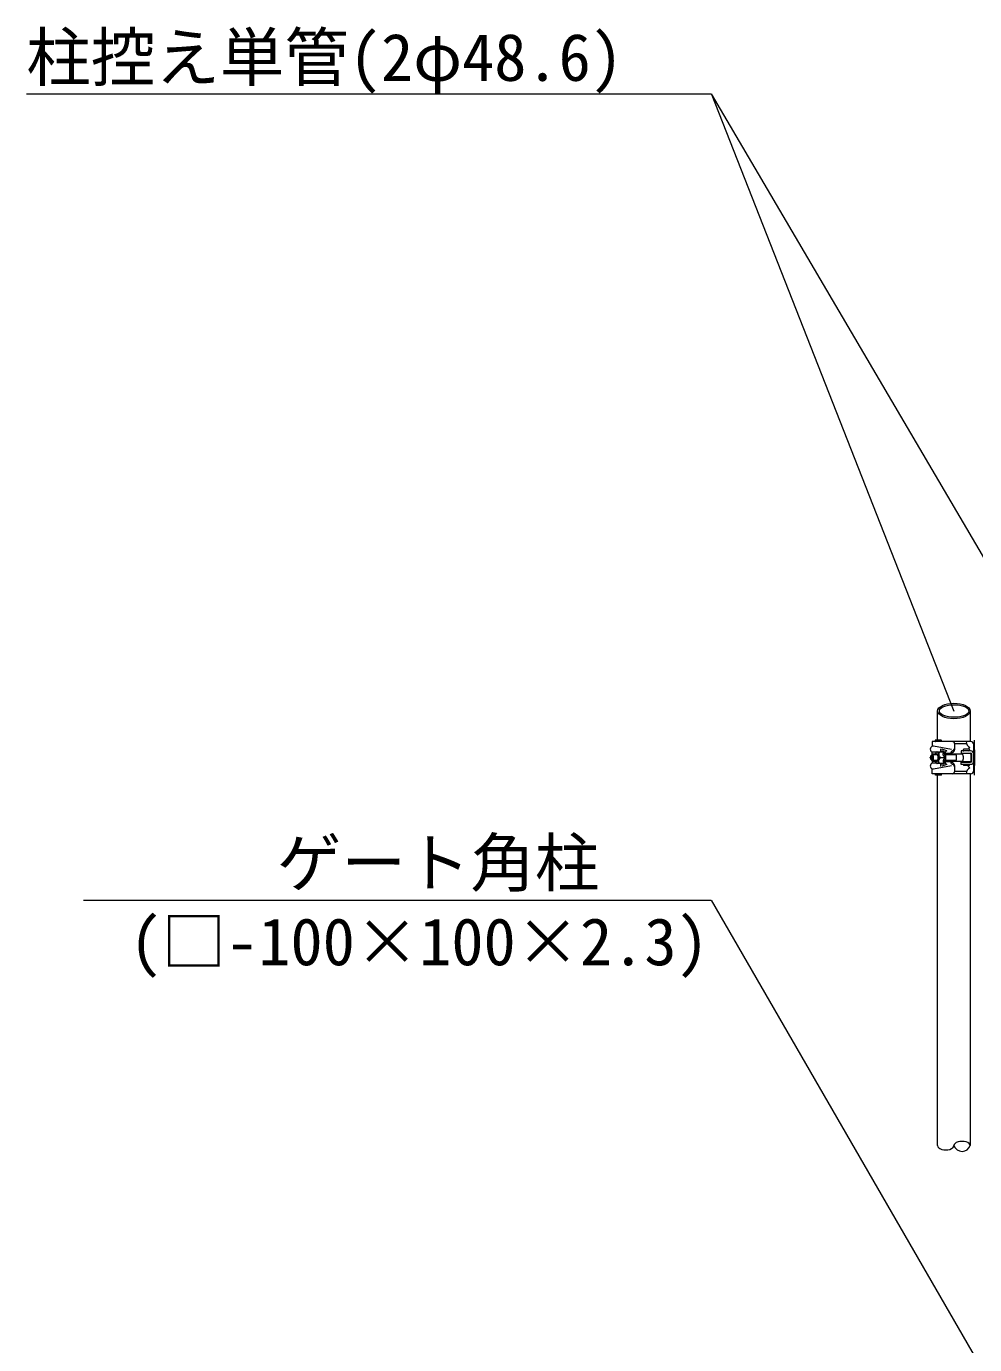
# Model space of a CAD drawing. Units: millimetres, scale not verified. Extents: x -10062 to 10062, y -16938 to 16938.
# Drawn here: x -7582 to -6171, y 9351 to 11313 of the extents above; entities that cross this region are included whole.
import ezdxf
from ezdxf.enums import TextEntityAlignment as Align

# ---------------------------------------------------------------- set-up
doc = ezdxf.new("R2010")
doc.units = ezdxf.units.MM
doc.header["$LTSCALE"] = 90
doc.layers.add('1-0_単管ｸﾗﾝﾌﾟ', color=134, linetype='Continuous', lineweight=18)
doc.layers.add('1-B_文字', color=134, linetype='Continuous', lineweight=18)
doc.styles.add('ＭＳ ゴシック', font='')
doc.styles.get('ＭＳ ゴシック').set_extended_font_data('MS Gothic')

msp = doc.modelspace()

# ---------------------------------------------------------------- linework, layer by layer
at = {"layer": '1-0_単管ｸﾗﾝﾌﾟ'}
for p, q in [((-6226.12, 10250.5), (-6226.12, 10293.96)), ((-6177.52, 10293.96), (-6177.52, 10248.52)), ((-6220.99, 10250.5), (-6228.99, 10250.5)), ((-6183.03, 10245.3), (-6200.49, 10245.3)), ((-6200.49, 10237.04), (-6200.49, 10244.5)), ((-6172, 10205.5), (-6172, 10243.49)), ((-6171, 10198.5), (-6171, 10250.5)), ((-6228.03, 10232.51), (-6234.17, 10232.51)), ((-6233.98, 10229.51), (-6233.98, 10232.51)), ((-6226.11, 10228.81), (-6233.09, 10228.81)), ((-6221.09, 10235.51), (-6221.09, 10237.59)), ((-6212.39, 10234.5), (-6219.9, 10237.18)), ((-6198.62, 10228.81), (-6214.84, 10228.81)), ((-6203.78, 10234.55), (-6203.86, 10234.5)), ((-6186.21, 10230.52), (-6186.21, 10231.3)), ((-6178.11, 10239.61), (-6180.7, 10237.01)), ((-6180.2, 10230.52), (-6180.2, 10231.3)), ((-6176.21, 10220.5), (-6176.21, 10228.5)), ((-6175.21, 10219.51), (-6175.21, 10229.51)), ((-6228.03, 10216.5), (-6234.17, 10216.5)), ((-6226.11, 10220.21), (-6233.09, 10220.21)), ((-6221.09, 10211.43), (-6221.09, 10213.51)), ((-6212.39, 10214.5), (-6220, 10211.8)), ((-6198.62, 10220.21), (-6214.84, 10220.21)), ((-6203.78, 10214.47), (-6203.86, 10214.5)), ((-6200.49, 10204.52), (-6200.49, 10211.99)), ((-6183.03, 10203.71), (-6200.49, 10203.71)), ((-6178.21, 10218.5), (-6188.2, 10218.5)), ((-6179.71, 10213.01), (-6186.71, 10213.01)), ((-6186.21, 10217.7), (-6186.21, 10218.5)), ((-6178.11, 10209.41), (-6181.7, 10213.01)), ((-6180.2, 10217.7), (-6180.2, 10218.5)), ((-6220.99, 10198.51), (-6228.99, 10198.51)), ((-6226.12, 9647.15), (-6226.12, 10198.51)), ((-6177.52, 10200.51), (-6177.52, 9647.15))]:
    msp.add_line(p, q, dxfattribs=at)
for points in [[(-6205.38, 10236.5), (-6232.14, 10241.5), (-6234.17, 10241.5)], [(-6177, 10248.52), (-6233.98, 10248.52), (-6233.98, 10241.5)], [(-6228.99, 10250.5), (-6229, 10250.5), (-6229.01, 10250.5), (-6229.02, 10250.5), (-6229.03, 10250.5)], [(-6229.03, 10248.58), (-6229.02, 10248.58), (-6229.01, 10248.58), (-6229, 10248.58)], [(-6200.56, 10244.5), (-6200.56, 10244.51), (-6200.56, 10244.52), (-6200.56, 10244.54), (-6200.56, 10244.55)], [(-6172.08, 10243.49), (-6172.08, 10243.5), (-6172.08, 10243.52), (-6172.08, 10243.55)], [(-6236.99, 10237.04), (-6236.99, 10237.02), (-6236.99, 10237.01), (-6236.99, 10236.99), (-6236.99, 10236.98), (-6236.99, 10236.97), (-6236.99, 10236.98), (-6236.99, 10236.99), (-6236.99, 10237), (-6236.99, 10237.01)], [(-6236.99, 10224.55), (-6236.99, 10224.53), (-6236.99, 10224.51), (-6236.99, 10224.5), (-6236.99, 10224.5), (-6236.99, 10224.49), (-6236.99, 10224.48), (-6236.99, 10224.49), (-6236.99, 10224.5), (-6236.99, 10224.5)], [(-6226.95, 10229.51), (-6233.92, 10229.51), (-6234.09, 10229.48), (-6234.23, 10229.43), (-6234.38, 10229.35), (-6234.51, 10229.19), (-6234.64, 10229.03), (-6234.77, 10228.82), (-6234.89, 10228.6), (-6235.01, 10228.34), (-6235.12, 10228.05), (-6235.22, 10227.72), (-6235.3, 10227.37), (-6235.39, 10227), (-6235.44, 10226.63), (-6235.51, 10226.21), (-6235.55, 10225.81), (-6235.6, 10225.37), (-6235.61, 10224.94), (-6235.61, 10224.51), (-6235.61, 10224.07), (-6235.6, 10223.65), (-6235.55, 10223.22), (-6235.51, 10222.8), (-6235.44, 10222.39), (-6235.39, 10222), (-6235.3, 10221.63), (-6235.22, 10221.3), (-6235.12, 10220.98), (-6235.01, 10220.69), (-6234.89, 10220.42), (-6234.77, 10220.17), (-6234.64, 10219.99), (-6234.51, 10219.8), (-6234.38, 10219.67), (-6234.23, 10219.59), (-6234.09, 10219.54), (-6233.92, 10219.51), (-6233.78, 10219.54), (-6233.63, 10219.59)], [(-6234.25, 10228.37), (-6234.35, 10228.27), (-6234.46, 10228.13), (-6234.56, 10227.97), (-6234.64, 10227.78), (-6234.75, 10227.57), (-6234.8, 10227.33), (-6234.89, 10227.08), (-6234.96, 10226.79), (-6235.01, 10226.5), (-6235.07, 10226.2), (-6235.12, 10225.86), (-6235.14, 10225.54), (-6235.15, 10225.21), (-6235.18, 10224.85), (-6235.18, 10224.51), (-6235.18, 10224.15), (-6235.15, 10223.81), (-6235.14, 10223.48), (-6235.12, 10223.13), (-6235.07, 10222.82), (-6235.01, 10222.51), (-6234.96, 10222.2), (-6234.89, 10221.94), (-6234.8, 10221.67), (-6234.75, 10221.44), (-6234.64, 10221.24), (-6234.56, 10221.03), (-6234.46, 10220.89), (-6234.35, 10220.74), (-6234.25, 10220.64), (-6234.15, 10220.56), (-6234.05, 10220.52), (-6233.92, 10220.5)], [(-6233.92, 10220.5), (-6233.82, 10220.52), (-6233.72, 10220.56), (-6233.62, 10220.64), (-6233.52, 10220.74), (-6233.41, 10220.89), (-6233.31, 10221.03), (-6233.23, 10221.24), (-6233.12, 10221.44), (-6233.06, 10221.67), (-6232.98, 10221.94), (-6232.91, 10222.2), (-6232.85, 10222.51), (-6232.8, 10222.82), (-6232.75, 10223.13), (-6232.72, 10223.48), (-6232.72, 10223.81), (-6232.69, 10224.15), (-6232.69, 10224.51), (-6232.69, 10224.85), (-6232.72, 10225.21), (-6232.72, 10225.54), (-6232.75, 10225.86), (-6232.8, 10226.2), (-6232.85, 10226.5), (-6232.91, 10226.79), (-6232.98, 10227.08), (-6233.06, 10227.33), (-6233.12, 10227.57), (-6233.23, 10227.78), (-6233.31, 10227.97), (-6233.41, 10228.13), (-6233.52, 10228.27), (-6233.62, 10228.37), (-6233.72, 10228.44), (-6233.82, 10228.5), (-6233.92, 10228.5), (-6234.05, 10228.5), (-6234.15, 10228.44), (-6234.25, 10228.37)], [(-6233.92, 10216.5), (-6233.92, 10219.51), (-6226.95, 10219.51), (-6226.81, 10219.54), (-6226.66, 10219.59), (-6226.52, 10219.67), (-6226.4, 10219.8), (-6226.25, 10219.99), (-6226.13, 10220.17), (-6226.01, 10220.42), (-6225.89, 10220.69), (-6225.78, 10220.98), (-6225.68, 10221.3), (-6225.6, 10221.63), (-6225.52, 10222), (-6225.45, 10222.39), (-6225.39, 10222.8), (-6225.35, 10223.22), (-6225.31, 10223.65), (-6225.28, 10224.07), (-6225.28, 10224.51), (-6225.28, 10224.94), (-6225.31, 10225.37), (-6225.35, 10225.81), (-6225.39, 10226.21), (-6225.45, 10226.63), (-6225.52, 10227), (-6225.6, 10227.37), (-6225.68, 10227.72), (-6225.78, 10228.05), (-6225.89, 10228.34), (-6226.01, 10228.6), (-6226.13, 10228.82), (-6226.25, 10229.03), (-6226.4, 10229.19), (-6226.52, 10229.35), (-6226.66, 10229.43), (-6226.81, 10229.48), (-6226.95, 10229.51), (-6226.97, 10229.51)], [(-6233.63, 10219.59), (-6233.49, 10219.67), (-6233.37, 10219.8), (-6233.23, 10219.99), (-6233.1, 10220.17), (-6232.98, 10220.42), (-6232.85, 10220.69), (-6232.75, 10220.98), (-6232.64, 10221.3), (-6232.56, 10221.63), (-6232.48, 10222), (-6232.43, 10222.39), (-6232.36, 10222.8), (-6232.32, 10223.22), (-6232.28, 10223.65), (-6232.26, 10224.07), (-6232.26, 10224.51), (-6232.26, 10224.94), (-6232.28, 10225.37), (-6232.32, 10225.81), (-6232.36, 10226.21), (-6232.43, 10226.63), (-6232.48, 10227), (-6232.56, 10227.37), (-6232.64, 10227.72), (-6232.75, 10228.05), (-6232.85, 10228.34), (-6232.98, 10228.6), (-6233.1, 10228.82), (-6233.23, 10229.03), (-6233.37, 10229.19), (-6233.49, 10229.35), (-6233.63, 10229.43), (-6233.78, 10229.48), (-6233.92, 10229.51)], [(-6226.95, 10233.01), (-6227.24, 10232.96), (-6227.51, 10232.88), (-6227.78, 10232.71), (-6228.05, 10232.49), (-6228.29, 10232.2), (-6228.53, 10231.88), (-6228.77, 10231.46), (-6228.99, 10231.01), (-6229.2, 10230.52), (-6229.38, 10229.96), (-6229.5, 10229.51)], [(-6223.66, 10233.01), (-6223.87, 10232.28), (-6224.03, 10231.54), (-6224.2, 10230.84), (-6224.28, 10230.13), (-6224.32, 10229.43), (-6224.24, 10228.74), (-6224.05, 10228), (-6223.74, 10227.28), (-6223.36, 10226.57), (-6222.88, 10225.86), (-6222.37, 10225.19), (-6221.84, 10224.51), (-6215.34, 10224.51), (-6215.87, 10223.83), (-6216.38, 10223.13), (-6216.86, 10222.43), (-6217.24, 10221.73), (-6217.55, 10221.01), (-6217.76, 10220.25), (-6217.82, 10219.57), (-6217.78, 10218.9), (-6217.7, 10218.18), (-6217.55, 10217.46), (-6217.37, 10216.74), (-6217.16, 10216.02), (-6226.95, 10216.02), (-6226.69, 10216.03), (-6226.42, 10216.13), (-6226.16, 10216.31), (-6225.89, 10216.53), (-6225.63, 10216.79), (-6225.39, 10217.15), (-6225.16, 10217.54), (-6224.94, 10217.99), (-6224.73, 10218.5), (-6224.54, 10219.04), (-6224.38, 10219.64)], [(-6224.38, 10229.38), (-6224.54, 10229.96), (-6224.73, 10230.52), (-6224.94, 10231.01), (-6225.16, 10231.46), (-6225.39, 10231.88), (-6225.63, 10232.2), (-6225.89, 10232.49), (-6226.16, 10232.71), (-6226.42, 10232.88), (-6226.69, 10232.96), (-6226.95, 10233.01), (-6217.16, 10233.01), (-6216.89, 10232.55), (-6216.65, 10232.04), (-6216.4, 10231.46), (-6216.2, 10230.82), (-6215.99, 10230.15), (-6215.83, 10229.43), (-6215.68, 10228.66), (-6215.55, 10227.89), (-6215.46, 10227.06), (-6215.39, 10226.23), (-6215.35, 10225.4), (-6215.34, 10224.53), (-6215.35, 10223.69), (-6215.39, 10222.82), (-6215.46, 10222), (-6215.55, 10221.17), (-6215.68, 10220.4), (-6215.83, 10219.64), (-6215.99, 10218.91), (-6216.17, 10218.24), (-6216.4, 10217.6), (-6216.63, 10217.02), (-6216.88, 10216.49), (-6217.14, 10216.03), (-6217.42, 10215.65), (-6217.71, 10215.32), (-6218.01, 10215.05)], [(-6224.05, 10228), (-6224.24, 10228.74), (-6224.32, 10229.43)], [(-6224.32, 10219.57), (-6224.24, 10220.25), (-6224.11, 10220.91), (-6224.01, 10221.61), (-6223.93, 10222.31), (-6223.87, 10223.03), (-6223.82, 10223.77), (-6223.82, 10224.51), (-6223.82, 10225.25), (-6223.87, 10225.99), (-6223.93, 10226.71), (-6224.01, 10227.41), (-6224.11, 10228.09)], [(-6223.66, 10216.02), (-6223.87, 10216.74), (-6224.03, 10217.46), (-6224.2, 10218.18), (-6224.28, 10218.9), (-6224.32, 10219.57), (-6224.24, 10220.25), (-6224.05, 10221.01), (-6223.74, 10221.73), (-6223.36, 10222.43), (-6222.88, 10223.13), (-6222.37, 10223.83), (-6221.84, 10224.51)], [(-6218.97, 10234.3), (-6219.29, 10234.26), (-6219.61, 10234.15), (-6219.92, 10233.97), (-6220.21, 10233.7), (-6220.49, 10233.38), (-6220.76, 10233.01)], [(-6215.34, 10224.51), (-6215.87, 10225.19), (-6216.38, 10225.86), (-6216.86, 10226.57), (-6217.24, 10227.28), (-6217.55, 10228), (-6217.76, 10228.74), (-6217.82, 10229.43), (-6217.78, 10230.13), (-6217.7, 10230.84), (-6217.55, 10231.54), (-6217.37, 10232.28), (-6217.16, 10233.01), (-6217.45, 10233.4), (-6217.74, 10233.72), (-6218.03, 10233.97), (-6218.33, 10234.15), (-6218.67, 10234.28), (-6218.97, 10234.3), (-6217.96, 10234.3), (-6217.66, 10234.26), (-6217.33, 10234.15), (-6217.02, 10233.97), (-6216.73, 10233.72), (-6216.43, 10233.4), (-6216.16, 10232.98), (-6215.89, 10232.53), (-6215.64, 10232.01), (-6215.39, 10231.43), (-6215.18, 10230.8), (-6215, 10230.13), (-6214.81, 10229.4), (-6214.67, 10228.64), (-6214.55, 10227.86), (-6214.47, 10227.04), (-6214.38, 10226.21), (-6214.35, 10225.35), (-6214.35, 10224.51), (-6214.35, 10223.65), (-6214.38, 10222.8)], [(-6214.38, 10222.8), (-6214.47, 10221.98), (-6214.55, 10221.16), (-6214.67, 10220.37), (-6214.81, 10219.62), (-6215, 10218.9), (-6215.18, 10218.21), (-6215.39, 10217.58), (-6215.64, 10217), (-6215.89, 10216.49), (-6216.16, 10216.02), (-6216.43, 10215.62), (-6216.73, 10215.3), (-6217.02, 10215.05), (-6217.33, 10214.86), (-6217.66, 10214.74), (-6217.96, 10214.7), (-6218.97, 10214.7)], [(-6203.78, 10232.32), (-6204.84, 10231.93), (-6205.21, 10231.71), (-6205.5, 10231.01), (-6205.5, 10230.76), (-6215.02, 10230.76)], [(-6215.02, 10230.79), (-6215.02, 10230.78), (-6215.02, 10230.76), (-6215.02, 10230.75), (-6215.02, 10230.74), (-6215.02, 10230.73), (-6215.02, 10230.74), (-6215.02, 10230.75), (-6215.02, 10230.76)], [(-6214.84, 10219.51), (-6189.35, 10219.51), (-6189.22, 10219.54), (-6189.07, 10219.59), (-6188.93, 10219.67), (-6188.78, 10219.8), (-6188.64, 10219.99), (-6188.52, 10220.17), (-6188.39, 10220.42), (-6188.29, 10220.69), (-6188.17, 10220.98), (-6188.06, 10221.3), (-6187.98, 10221.63), (-6187.9, 10222), (-6187.83, 10222.39), (-6187.77, 10222.8), (-6187.73, 10223.22), (-6187.72, 10223.65), (-6187.69, 10224.07), (-6187.67, 10224.51), (-6187.69, 10224.94), (-6187.72, 10225.37), (-6187.73, 10225.81), (-6187.77, 10226.21), (-6187.83, 10226.63), (-6187.9, 10227), (-6187.98, 10227.37), (-6188.06, 10227.72), (-6188.17, 10228.05), (-6188.29, 10228.34), (-6188.39, 10228.6), (-6188.52, 10228.82), (-6188.64, 10229.03), (-6188.78, 10229.19), (-6188.93, 10229.35), (-6189.07, 10229.43), (-6189.22, 10229.48), (-6189.35, 10229.51), (-6214.84, 10229.51)], [(-6206.49, 10230.79), (-6206.49, 10230.78), (-6206.49, 10230.76), (-6206.49, 10230.75), (-6206.49, 10230.74), (-6206.49, 10230.73), (-6206.49, 10230.74), (-6206.49, 10230.75), (-6206.49, 10230.76)], [(-6199.48, 10219.51), (-6199.34, 10219.54), (-6199.19, 10219.59), (-6199.05, 10219.67), (-6198.9, 10219.8), (-6198.75, 10219.99), (-6198.63, 10220.17), (-6198.51, 10220.42), (-6198.41, 10220.69), (-6198.29, 10220.98), (-6198.18, 10221.3), (-6198.1, 10221.63), (-6198.01, 10222), (-6197.96, 10222.39), (-6197.89, 10222.8), (-6197.85, 10223.22), (-6197.83, 10223.65), (-6197.81, 10224.07), (-6197.79, 10224.51), (-6197.81, 10224.94), (-6197.83, 10225.37), (-6197.85, 10225.81), (-6197.89, 10226.21), (-6197.96, 10226.63), (-6198.01, 10227), (-6198.1, 10227.37), (-6198.18, 10227.72), (-6198.29, 10228.05), (-6198.41, 10228.34), (-6198.51, 10228.6), (-6198.63, 10228.82), (-6198.75, 10229.03), (-6198.9, 10229.19), (-6199.05, 10229.35), (-6199.19, 10229.43), (-6199.34, 10229.48), (-6199.48, 10229.51)], [(-6177, 10234.5), (-6191.21, 10234.5), (-6191.21, 10231.3), (-6177, 10231.3)], [(-6178.21, 10230.52), (-6188.2, 10230.52), (-6188.21, 10230.52), (-6188.22, 10230.52), (-6188.23, 10230.52), (-6188.24, 10230.52), (-6188.25, 10230.52)], [(-6179.46, 10237.01), (-6186.95, 10237.01), (-6187.83, 10236.65), (-6188.2, 10235.75), (-6187.83, 10234.87), (-6186.95, 10234.5)], [(-6176.3, 10228.5), (-6176.3, 10228.51), (-6176.3, 10228.52), (-6176.3, 10228.53), (-6176.3, 10228.54), (-6176.3, 10228.55)], [(-6175.3, 10229.53), (-6175.3, 10229.53), (-6175.3, 10229.52), (-6175.3, 10229.51)], [(-6172.08, 10229.51), (-6172.08, 10229.53), (-6172.08, 10229.55)], [(-6236.99, 10212.05), (-6236.99, 10212.02), (-6236.99, 10212), (-6236.99, 10211.99), (-6236.99, 10211.99), (-6236.99, 10211.98), (-6236.99, 10211.99), (-6236.99, 10211.99), (-6236.99, 10212)], [(-6205.38, 10212.52), (-6232.14, 10207.5), (-6234.17, 10207.5)], [(-6177, 10200.51), (-6233.98, 10200.51), (-6233.98, 10207.5)], [(-6229.5, 10219.51), (-6229.34, 10218.93), (-6229.15, 10218.4), (-6228.94, 10217.91), (-6228.72, 10217.46), (-6228.48, 10217.06), (-6228.24, 10216.74), (-6227.98, 10216.47), (-6227.71, 10216.26), (-6227.44, 10216.12), (-6227.18, 10216.03), (-6226.95, 10216.02)], [(-6221.17, 10213.51), (-6221.17, 10213.52), (-6221.17, 10213.52), (-6221.17, 10213.53), (-6221.17, 10213.55)], [(-6221.17, 10213.51), (-6221.17, 10213.5), (-6221.17, 10213.51)], [(-6218.01, 10215.05), (-6218.32, 10214.86), (-6218.64, 10214.74), (-6218.96, 10214.7), (-6219.26, 10214.74), (-6219.59, 10214.84), (-6219.9, 10215.03), (-6220.19, 10215.3), (-6220.49, 10215.62), (-6220.76, 10216.02)], [(-6203.78, 10216.67), (-6204.84, 10217.06), (-6205.21, 10217.31), (-6205.5, 10218.01), (-6205.5, 10218.26), (-6215.02, 10218.26)], [(-6200.57, 10211.99), (-6200.57, 10212), (-6200.57, 10212.02)], [(-6200.57, 10209.76), (-6200.57, 10209.78), (-6200.57, 10209.81)], [(-6177, 10214.51), (-6191.21, 10214.51), (-6191.21, 10217.7), (-6177, 10217.7)], [(-6188.25, 10218.58), (-6188.24, 10218.58), (-6188.23, 10218.58), (-6188.22, 10218.58), (-6188.21, 10218.58)], [(-6186.74, 10213.09), (-6186.74, 10213.09), (-6186.73, 10213.09), (-6186.72, 10213.09), (-6186.71, 10213.09)], [(-6228.99, 10200.51), (-6229, 10200.51), (-6229.01, 10200.51), (-6229.02, 10200.51), (-6229.03, 10200.51)], [(-6229.03, 10198.59), (-6229.02, 10198.59), (-6229.01, 10198.59), (-6229, 10198.59)], [(-6183.54, 10200.5), (-6183.54, 10200.47), (-6183.54, 10200.45), (-6183.54, 10200.43), (-6183.54, 10200.42), (-6183.54, 10200.41), (-6183.54, 10200.42), (-6183.54, 10200.43), (-6183.54, 10200.45), (-6183.54, 10200.47), (-6183.54, 10200.51), (-6183.54, 10200.55)]]:
    msp.add_lwpolyline(points, dxfattribs=at)
for points in [[(-6200.56, 10244.5), (-6200.56, 10244.49), (-6200.56, 10244.48), (-6200.56, 10244.49)], [(-6172.08, 10243.49), (-6172.08, 10243.49), (-6172.08, 10243.48), (-6172.08, 10243.47), (-6172.08, 10243.48), (-6172.08, 10243.49)], [(-6172.08, 10229.51), (-6172.08, 10229.5), (-6172.08, 10229.49), (-6172.08, 10229.48), (-6172.08, 10229.49), (-6172.08, 10229.5)], [(-6172, 10236), (-6171, 10236), (-6171, 10213), (-6172, 10213)], [(-6200.57, 10211.99), (-6200.57, 10211.98), (-6200.57, 10211.96), (-6200.57, 10211.95), (-6200.57, 10211.96), (-6200.57, 10211.98)], [(-6200.57, 10209.76), (-6200.57, 10209.75), (-6200.57, 10209.74), (-6200.57, 10209.74), (-6200.57, 10209.74), (-6200.57, 10209.75)]]:
    msp.add_lwpolyline(points, close=True, dxfattribs=at)
for centre, radius, start, end in [((-6232.02, 10237.02), 4.97, 115.60591, 179.76922), ((-6229.03, 10249.54), 0.954, 89.87574, 270.12426), ((-6221.03, 10249.55), 0.954, 272.95572, 87.10428), ((-6204.52, 10244.55), 3.96, 0.01806, 89.34796), ((-6173.58, 10248.54), 9.96, 180.18537, 243.12011), ((-6177.04, 10243.55), 4.97, 359.95711, 89.47522), ((-6232.02, 10237.04), 4.97, 180.36389, 244.65994), ((-6232.52, 10224.55), 4.47, 124.85785, 179.99013), ((-6232.54, 10224.54), 4.46, 180.49032, 235.68152), ((-6224.12, 10235.54), 2.95, 303.77721, 359.34511), ((-6211.05, 10230.77), 3.98, 109.72226, 180.02594), ((-6202.55, 10230.79), 3.94, 109.41821, 179.93614), ((-6205.53, 10237.08), 4.96, 290.15571, 359.55244), ((-6205.52, 10239.27), 4.95, 290.24924, 359.70317), ((-6188.25, 10228.56), 1.95, 90.00575, 150.89315), ((-6179.51, 10235.8), 1.22, 271.64417, 88.10021), ((-6178.26, 10228.55), 1.96, 359.9226, 88.63034), ((-6177.04, 10229.54), 4.96, 0.01554, 89.54236), ((-6177.05, 10229.53), 1.75, 359.97653, 88.40489), ((-6232.04, 10212.04), 4.95, 180.47158, 244.84267), ((-6232.04, 10212.04), 4.94, 115.47151, 179.96683), ((-6224.13, 10213.54), 2.97, 0.03649, 55.32175), ((-6211.07, 10218.3), 3.96, 180.64251, 250.87869), ((-6202.55, 10218.29), 3.95, 180.62819, 250.97322), ((-6204.52, 10204.55), 3.96, 270.65575, 359.50331), ((-6205.53, 10212.04), 4.96, 359.84989, 69.36603), ((-6205.52, 10209.81), 4.96, 0.00305, 69.52002), ((-6188.25, 10220.53), 1.94, 211.28524, 270.03476), ((-6186.74, 10214.55), 1.46, 181.65145, 270.08566), ((-6173.6, 10200.55), 9.95, 117.01104, 180.00169), ((-6179.75, 10214.55), 1.46, 271.45434, 358.54632), ((-6178.26, 10220.54), 1.96, 271.34076, 358.65975), ((-6177.05, 10219.55), 1.75, 271.65068, 359.07417), ((-6177.03, 10219.55), 4.96, 270.42798, 359.57221), ((-6177.03, 10205.55), 4.96, 270.42797, 359.57222), ((-6229.03, 10199.56), 0.954, 89.87574, 270.12426), ((-6221.04, 10199.56), 0.963, 273.10717, 87.11467), ((-6189.67, 9651.59), 12.93, 200.078, 339.922)]:
    msp.add_arc(centre, radius, start, end, dxfattribs=at)
for centre, major_axis, ratio, start_param, end_param in [((-6201.82, 10293.96), (24.3, 0), 0.472425, 6.2831853, 12.5663706), ((-6189.67, 9647.15), (12.15, 0), 0.525605, 0, 3.1415927), ((-6213.97, 9647.15), (-12.15, 0), 0.525605, 0, 3.1415927)]:
    msp.add_ellipse(centre, major_axis=major_axis, ratio=ratio, start_param=start_param, end_param=end_param, dxfattribs=at)
msp.add_ellipse((-6201.53, 10293.96), major_axis=(-22, 0), ratio=0.417269, dxfattribs=at)
at = {"layer": '1-B_文字'}
for p, q in [((-7582.33, 11212.5), (-6563.66, 11212.5)), ((-6023.47, 10293.96), (-6562.5, 11212.5)), ((-7497.52, 10012.5), (-6563.45, 10012.5))]:
    msp.add_line(p, q, dxfattribs=at)
for points in [[(-6201.53, 10293), (-6562.5, 11212.5), (-6562.86, 11212.5)], [(-6121.09, 9247.96), (-6562.5, 10012.5), (-6562.86, 10012.5)]]:
    msp.add_lwpolyline(points, dxfattribs=at)

# ---------------------------------------------------------------- texts
at = {"layer": '1-B_文字', "style": 'ＭＳ ゴシック'}
for s, p in [('柱控え単管(2φ48.6)\u3000\u3000', (-7582.33, 11210.53)), ('\u3000\u3000\u3000ゲート角柱\u3000\u3000\u3000\u3000', (-7497.52, 10011.82)), ('(□-100×100×2.3)', (-7428.84, 9894.43))]:
    msp.add_text(s, height=70.38, dxfattribs=at).set_placement(p, align=Align.BOTTOM_LEFT)

doc.saveas('drawing.dxf')
